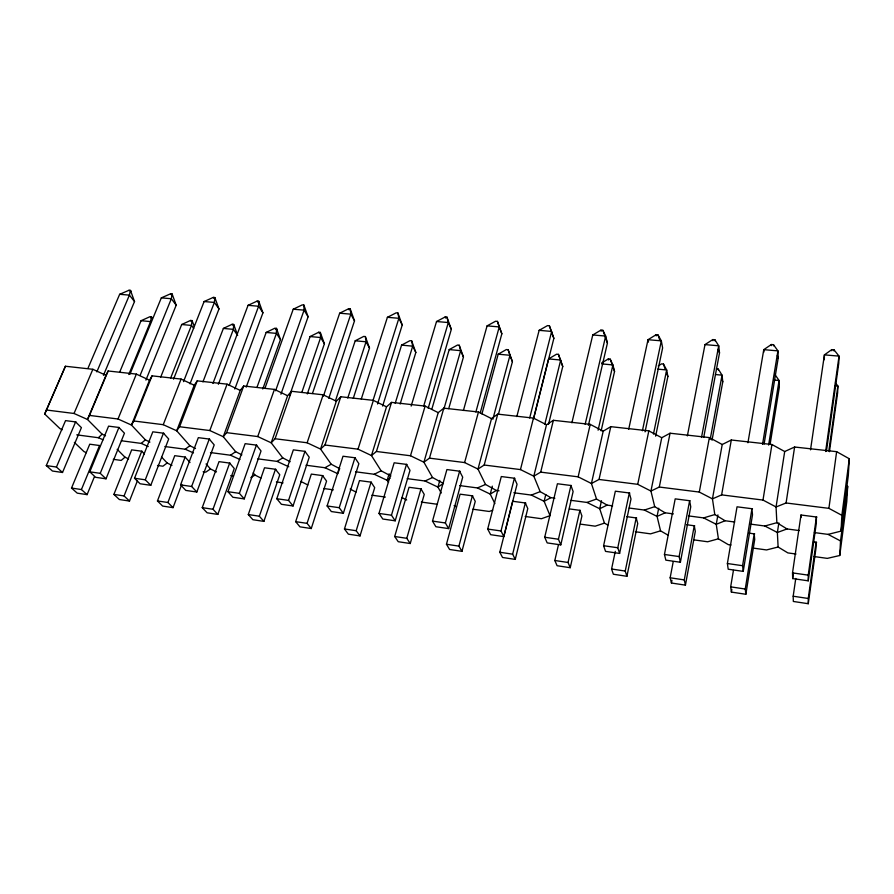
<?xml version="1.0" encoding="UTF-8"?>
<svg xmlns="http://www.w3.org/2000/svg" width="894" height="894" viewBox="0 0 894 894"><rect width="100%" height="100%" fill="white"/><g stroke="black" fill="none" stroke-linecap="round" stroke-linejoin="round"><path stroke-width="1.34" d="M824.324 359.712L824.413 354.873L831.778 349.621L834.001 349.811L839.03 356.125L838.751 363.4L826.425 451.28M218.382 384.275L248.063 305.323L257.137 301.099L258.746 301.244L258.623 306.24L229.177 385.482M831.744 350.75L831.778 349.621M833.968 350.94L834.001 349.811M839.757 555.498L840.528 540.948L847.691 486.146L846.763 501.713L839.757 555.498L827.319 558.381L813.719 556.493M814.389 532.578L828.079 534.388L841.042 531.114L841.869 515.324L849.3 458.767L836.639 451.671L794.61 447.022L784.697 451.526L771.935 444.508L731.303 440.004L722.218 444.508L712.451 498.874L714.798 514.553L725.09 520.744L734.689 522.018M849.3 458.767L848.305 475.642L841.042 531.114M202.949 381.883L223.377 328.422L232.161 324.276L233.692 324.421L233.39 329.361L212.928 383.47M173.548 379.168L204.111 301.546L213.275 297.4L214.839 297.534L214.392 302.429L183.527 381.637M160.674 377.19L181.694 324.511L190.556 320.443L192.042 320.577L191.439 325.427L170.564 378.285M841.869 515.324L828.894 508.351L836.639 451.671M808.243 580.832L808.232 575.144L816.412 516.989L816.334 523.135L808.243 580.832L792.676 578.574L792.52 572.886L800.99 515.011L816.948 517.067M825.62 451.526L839.03 356.125L824.413 354.873L810.523 449.838M808.265 603.718L808.254 598.477L816.11 542.2L816.032 547.866L808.265 603.718L793.336 601.461L793.179 596.22L795.761 578.463M828.839 450.867L837.89 386.018L835.477 382.856M829.431 451.682L837.633 392.745L837.89 386.018L835.331 385.772M792.676 578.574L793.481 573.11M195.507 448.509L189.886 445.693L176.71 430.796L179.593 426.74L209.811 430.539L223.265 436.719L226.629 432.651L257.74 436.563L271.206 442.809L275.073 438.742L307.123 442.776L320.577 449.079L324.98 445.011L358.013 449.168L371.457 455.549L376.43 451.481L410.491 455.761L423.901 462.209L429.466 458.153L464.612 462.567L477.988 469.082L484.202 465.025L520.464 469.585L533.807 476.178L540.691 472.133L578.139 476.837L591.426 483.498L599.025 479.463L637.724 484.324L650.944 491.063L659.303 487.04L699.298 492.069L712.451 498.874L721.626 494.874L762.995 500.07L776.059 506.965L786.083 502.976L794.61 447.022M778.853 522.856L777.367 532.5L778.115 547.016L787.86 552.905L796.018 554.034M784.697 451.526L776.059 506.965L776.864 522.699L787.011 528.946L799.325 530.578M129.887 374.318L161.322 297.87L170.575 293.791L172.095 293.925L171.335 298.73L140.09 375.458M762.995 500.07L771.935 444.508M745.842 594.275L745.25 589.034L754.201 533.852L754.704 539.495L745.842 594.275L731.393 592.096L730.666 586.855L733.426 570.372M768.605 445.067L779.076 380.509L774.819 374.318L774.863 375.346M770.069 444.497L779.333 387.18L779.076 380.509L773.623 379.995M743.227 571.389L742.579 565.701L751.955 508.72L752.502 514.843L743.227 571.389L728.197 569.21L727.392 563.522L737.036 506.809L752.48 508.787M762.537 444.385L777.925 350.873L773.511 344.704L771.354 344.525L763.767 349.655L747.932 442.765M764.091 444.128L778.205 358.081L777.925 350.873L763.767 349.655L763.901 352.057M731.393 592.096L731.851 589.369M717.927 514.866L716.25 524.331L718.407 538.803L728.297 544.636L731.035 545.016M721.626 494.874L731.303 440.004M699.298 492.069L709.378 437.579L670.064 433.221L661.75 437.725L650.944 491.063L654.71 506.674L665.158 512.81L673.405 513.894M685.43 585.145L684.279 579.904L694.258 525.761L695.297 531.394L685.43 585.145L671.439 583.022L670.154 577.781L673.227 561.611M710.171 439.468L722.028 375.156L718.307 369.099L716.295 368.92M712.037 440.239L722.777 381.783L722.028 375.156L715.412 374.541M128.781 374.508L150.561 321.594L151.444 316.834L149.991 316.699L141.062 320.7L119.684 372.15M680.39 562.259L679.138 556.582L689.62 500.718L690.749 506.82L680.39 562.259L665.84 560.147L664.454 554.47L675.193 498.863L690.123 500.785M701.499 437.468L718.709 345.788L714.887 339.754L712.797 339.575L704.997 344.603L687.363 435.903M703.757 437.211L719.514 352.929L718.709 345.788L704.997 344.603M671.439 583.022L671.953 580.284M658.688 508.239L657.068 516.408L660.554 530.846L668.354 535.35M659.303 487.04L670.064 433.221M626.918 576.295L637.735 523.549L636.182 517.928L625.241 571.054L626.918 576.295L613.362 574.239L611.574 568.997L615.295 551.374M655.648 436.16L667.874 376.542L666.667 369.971L663.449 364.048L661.493 363.869L658.207 365.97M653.458 434.048L666.667 369.971L657.671 369.121M619.609 553.431L630.985 499.053L629.32 492.974L617.788 547.754L619.609 553.431L605.54 551.386L603.595 545.72L615.351 491.186L629.801 493.041M645.055 431.858L662.622 347.922L661.325 340.849L658.04 334.959L656.017 334.781L648.016 339.709L628.706 429.254M637.724 484.324L648.832 430.874L610.781 426.661L603.204 431.154L591.426 483.498L596.533 499.042L607.115 505.121L612.636 505.848M642.406 430.774L661.325 340.849L648.016 339.709L648.496 342.067M601.483 500.718L599.718 508.742L604.456 523.135L607.831 525.046M599.025 479.463L610.781 426.661M88.003 368.205L119.662 294.294L128.982 290.282L130.468 290.405L129.406 295.132L96.843 371.87M570.227 567.712L581.916 515.927L579.904 510.329L568.059 562.482L570.227 567.712L557.085 565.723L554.816 560.493L558.515 544.524M601.126 430.897L614.547 371.446L612.915 364.931L610.189 359.131L608.289 358.952L601.561 363.076M598.097 430.182L612.915 364.931L601.83 363.892M560.784 544.882L573.121 491.532L570.942 485.487L558.448 539.227L560.784 544.882L547.173 542.904L544.714 537.249L557.42 483.755L571.411 485.543M588.408 425.343L607.428 343.072L605.663 336.066L602.891 330.299L600.924 330.132L592.767 334.959L571.892 422.817M578.139 476.837L590.23 424.382L553.375 420.303L546.491 424.784L533.807 476.178L540.166 491.644L550.86 497.667L554.883 498.193M585.157 424.292L605.663 336.066L592.767 334.959M545.765 494.561L544.133 501.31L550.034 515.648L541.44 518.721L525.191 516.464M515.257 559.398L527.784 508.552L525.314 502.964L512.642 554.179L515.257 559.398L502.529 557.476L499.802 552.246L512.664 501.266L525.761 503.031M548.48 424.46L562.751 366.506L558.437 354.359L556.582 354.192L548.592 358.907L533.595 418.336M540.691 472.133L553.375 420.303M544.826 424.203L560.706 360.036L548.592 358.907M520.464 469.585L533.461 418.09L497.746 414.134L491.521 418.615L477.988 469.082L485.52 484.47L496.338 490.437L499.031 490.795M503.836 536.612L517.045 484.246L514.396 478.234L501.009 530.969L503.836 536.612L490.65 534.69L487.699 529.058L501.299 476.547L514.855 478.29M533.506 419.029L553.855 338.368L549.385 325.785L547.474 325.617L539.138 330.344L516.821 416.57M529.684 418.001L551.665 331.428L539.138 330.344M492.315 486.146L490.236 494.103L494.896 503.624M484.202 465.025L497.746 414.134M461.952 551.341L475.25 501.378L472.367 495.824L458.901 546.122L461.952 551.341L449.604 549.475L446.452 544.256L460.086 494.17L472.803 495.879M498.45 414.168L512.407 361.701L508.138 349.722L506.339 349.554L498.204 354.18L481.922 413.967M492.84 419.308L509.982 355.287L508.138 349.722M464.612 462.567L478.458 412L443.826 408.167L438.216 412.637L423.901 462.209L432.528 477.519L443.435 483.43L437.937 487.107L425.075 481.006L407.217 478.636M448.665 528.6L462.701 477.184L459.605 471.194L445.38 522.968L448.665 528.6L435.881 526.734L432.495 521.113L446.911 469.562L460.052 471.25M480.257 412.894L501.847 333.797L497.422 321.393L495.567 321.237L487.085 325.874L463.416 410.502M475.865 412.022L499.243 326.925L497.422 321.393M439.814 480.402L437.937 487.107L441.278 493.03M410.234 543.518L424.248 494.427L420.973 488.884L406.781 538.311L410.234 543.518L398.232 541.708L394.69 536.501L409.05 487.286L421.387 488.951M448.721 408.647L463.45 357.019L459.225 345.218L457.482 345.05L449.213 349.588L431.802 409.273M443.837 409.251L460.667 350.66L459.225 345.218M429.466 458.153L443.826 408.167M395.193 520.822L410 470.333L406.479 464.377L391.471 515.212L395.193 520.822L382.8 519.023L378.989 513.424L394.165 462.801L406.915 464.433M428.192 408.279L451.325 329.361L446.955 317.135L445.145 316.979L436.529 321.527L411.173 406.077M423.678 406.099L448.341 322.544L446.955 317.135M410.491 455.761L425.119 406.088L391.538 402.378L386.51 406.837L371.457 455.549L381.112 470.78L390.89 475.988M389.147 473.731L387.169 480.313L388.544 482.492M360.025 535.919L374.698 487.666L371.066 482.157L356.192 530.723L360.025 535.919L348.369 534.165L344.458 528.969L359.489 480.592L371.468 482.212M400.143 404.043L415.833 352.482L411.653 340.826L409.955 340.67L401.574 345.118L382.643 406.066M395.193 403.35L412.704 346.168L411.653 340.826M376.43 451.481L391.538 402.378M343.352 513.29L358.863 463.684L354.952 457.762L339.228 507.703L343.352 513.29L331.328 511.547L327.115 505.959L343.005 456.231L355.376 457.817M377.536 403.999L402.233 325.047L397.908 312.989L396.154 312.844L387.404 317.303L361.288 399.048M373.044 400.344L398.88 318.298L397.908 312.989M358.013 449.168L373.379 400.367L386.51 406.837M339.105 469.831L337.865 473.719L324.969 467.741L306.039 465.226M311.257 528.544L326.567 481.106L322.578 475.619L307.067 523.359L311.257 528.544L299.937 526.834L295.679 521.649L311.324 474.099L322.98 475.664M353.298 398.266L369.501 348.057L365.367 336.557L363.713 336.412L355.209 340.782L335.608 400.344M347.766 398.076L366.048 341.787L365.367 336.557M373.379 400.367L340.793 396.757L336.323 401.205L320.577 449.079L331.205 464.232L339.821 468.747M324.98 445.011L340.793 396.757M293.042 505.982L309.235 457.236L304.955 451.347L288.55 500.416L293.042 505.982L281.387 504.294L276.794 498.729L293.355 449.861L305.357 451.403M328.78 398.366L354.505 320.857L350.224 308.966L348.526 308.821L339.664 313.202L312.453 393.494M307.123 442.776L323.181 394.802L336.323 401.205M323.427 396.076L350.817 314.163L350.224 308.966M263.875 521.381L279.777 474.714L275.464 469.261L259.361 516.207L263.875 521.381L252.879 519.716L248.286 514.553L264.523 467.786L275.844 469.305M307.301 393.941L324.399 343.743L320.309 332.4L318.7 332.255L310.095 336.546L289.734 395.204M301.803 392.477L320.644 337.541L320.309 332.4M275.073 438.742L291.545 391.293L323.181 394.802M291.545 391.293L287.589 395.729L271.206 442.809L282.739 457.873L290.159 461.706M244.23 498.897L261.037 450.978L256.41 445.111L239.38 493.343L244.23 498.897L232.898 497.254L227.97 491.7L245.146 443.67L256.801 445.167M280.94 394.209L308.095 316.778L303.859 305.044L302.206 304.91L293.232 309.212L265.026 388.097M275.609 390.756L304.083 310.14L303.859 305.044M257.74 436.563L274.436 389.404L287.589 395.729M217.823 514.419L234.273 468.512L229.657 463.081L212.995 509.267L217.823 514.419L207.129 512.798L202.234 507.647L219.019 461.639L230.026 463.126M262.769 388.991L280.481 339.552L276.436 328.355L274.86 328.21L266.166 332.434L246.196 387.169M257.092 387.024L276.436 333.395L276.436 328.355M226.629 432.651L243.704 385.996L274.436 389.404M243.704 385.996L240.251 390.421L223.265 436.719L235.658 451.693L241.872 454.856M196.825 492.013L214.202 444.888L209.263 439.066L191.64 486.481L196.825 492.013L185.818 490.415L180.566 484.883L198.323 437.658L209.643 439.11M234.82 389.035L262.937 312.811L258.746 301.244M209.811 430.539L227.087 384.163L240.251 390.421M185.46 457.113L174.755 455.672L157.456 500.942L162.641 506.071L173.045 507.647L181.761 484.414M173.045 507.647L167.916 502.506L185.103 457.069L190.009 462.477M227.087 384.163L197.228 380.855L194.244 385.258L176.71 430.796L163.244 424.684L133.888 420.996L131.463 425.052L145.387 439.859L149.913 442.094M179.593 426.74L197.228 380.855M150.773 485.319L168.698 438.976L163.446 433.188L145.286 479.81L150.773 485.319L140.09 483.766L134.525 478.268L152.818 431.824L163.825 433.232M190.02 383.85L218.985 308.955L214.839 297.534M163.244 424.684L181.08 379.067L194.244 385.258M142.101 451.269L131.675 449.861L113.896 494.404L119.36 499.522L129.485 501.053L137.452 480.726M62.267 429.746L59.987 428.651L44.7 414.023L65.418 366.249L92.864 369.289L106.006 375.346L87.478 419.465L102.106 434.171L105.503 435.836M129.485 501.053L124.076 495.935L141.744 451.213L144.336 453.906M65.418 366.249L44.7 414.023M181.08 379.067L152.058 375.849L149.51 380.229L131.463 425.052L118.008 418.995L89.478 415.419L87.478 419.465L74.034 413.475L46.287 409.988M133.888 420.996L152.058 375.849M106.017 478.815L124.445 433.221L118.913 427.466L100.24 473.339L106.017 478.815L95.636 477.307L89.791 471.831L108.576 426.147L119.282 427.511M145.923 380.095L176.196 305.189L172.095 293.925M99.893 445.57L89.746 444.195L71.52 488.057L77.242 493.153L87.087 494.639L94.462 476.625M118.008 418.995L136.357 374.105L149.51 380.229M87.087 494.639L81.432 489.543L99.547 445.525M89.478 415.419L108.14 370.988L136.357 374.105M62.513 472.49L81.41 427.634L75.61 421.912L56.456 467.037L62.513 472.49L52.411 471.026L46.298 465.584L65.553 420.616L75.956 421.957M103.447 375.324L134.525 301.535L130.468 290.405M74.034 413.475L92.864 369.289M106.006 375.346L108.14 370.988M76.761 434.853L98.396 437.725L102.106 434.171M128.613 458.946L124.992 457.192L121.193 460.421L113.281 459.315M121.372 440.764L141.218 443.402L145.387 439.859M171.972 465.349L167.156 462.991L162.931 466.21L157.512 465.45M164.842 446.531L185.237 449.224L189.886 445.693M390.13 478.111L387.169 480.313L374.284 474.267L355.611 471.797M216.46 471.92L210.47 468.948L205.788 472.155L203.139 471.786M210.481 452.576L230.507 455.225L235.658 451.693M250.845 477.619L254.98 475.072L260.936 478.066M257.83 458.846L277.062 461.393L282.739 457.873M496.338 490.437L490.236 494.103L477.407 487.934L459.739 485.598M324.969 467.741L331.205 464.232M550.86 497.667L544.133 501.31L531.349 495.075L513.838 492.762M374.284 474.267L381.112 470.78M607.115 505.121L599.718 508.742L586.978 502.45L570.931 500.327M425.075 481.006L432.528 477.519M665.158 512.81L657.068 516.408L644.384 510.049L629.197 508.038M477.407 487.934L485.52 484.47M725.09 520.744L716.25 524.331L703.634 517.905L688.525 515.905M492.683 510.15L489.286 511.48L472.848 509.2M531.349 495.075L540.166 491.644M787.011 528.946L777.367 532.5L764.839 526.007L751.128 524.197M586.978 502.45L596.533 499.042M604.456 523.135L595.169 526.175L580.418 524.13M644.384 510.049L654.71 506.674M660.554 530.846L650.553 533.852L635.343 531.74M703.634 517.905L714.798 514.553M718.407 538.803L707.646 541.775L693.912 539.875M764.839 526.007L776.864 522.699M778.115 547.016L766.538 549.944L752.882 548.056M131.25 291.388L128.982 290.282M119.662 294.294L129.406 295.132L134.525 301.535M161.322 297.87L171.335 298.73L176.196 305.189M204.111 301.546L214.392 302.429L218.985 308.955M248.063 305.323L258.623 306.24L262.937 312.811M293.232 309.212L304.083 310.14L308.095 316.778M339.664 313.202L350.817 314.163L354.505 320.857M387.404 317.303L398.88 318.298L402.233 325.047M436.529 321.527L448.341 322.544L451.325 329.361M487.085 325.874L499.243 326.925L501.847 333.797M150.728 317.627L152.181 317.761L151.444 316.834M275.486 329.16L277.051 329.305M141.062 320.7L150.561 321.594M181.694 324.511L191.439 325.427L193.73 328.456M223.377 328.422L233.39 329.361L237.692 335.473M266.166 332.434L276.436 333.395L280.481 339.552M310.095 336.546L320.644 337.541L324.399 343.743M355.209 340.782L366.048 341.787L369.501 348.057M401.574 345.118L412.704 346.168L415.833 352.482M449.213 349.588L460.667 350.66L463.45 357.019M498.204 354.18L509.982 355.287L512.407 361.701M786.083 502.976L828.894 508.351M569.467 508.921L580.362 510.396M626.772 516.654L636.662 517.995M686.681 524.744L694.739 525.828M748.982 533.148L754.704 533.919M813.417 541.842L816.624 542.278M230.775 475.619L233.49 475.999M276.38 481.944L283.052 482.872M323.74 488.515L333.35 489.845M371.87 495.198L385.37 497.064M421.331 502.059L437.3 504.272M46.298 465.584L56.456 467.037M89.791 471.831L100.24 473.339M134.525 478.268L145.286 479.81M180.566 484.883L191.64 486.481M227.97 491.7L239.38 493.343M276.794 498.729L288.55 500.416M327.115 505.959L339.228 507.703M378.989 513.424L391.471 515.212M432.495 521.113L445.38 522.968M487.699 529.058L501.009 530.969M544.714 537.249L558.448 539.227M603.595 545.72L617.788 547.754M664.454 554.47L679.138 556.582M727.392 563.522L742.579 565.701M792.52 572.886L808.232 575.144M71.52 488.057L81.432 489.543M113.896 494.404L124.076 495.935M157.456 500.942L167.916 502.506M202.234 507.647L212.995 509.267M248.286 514.553L259.361 516.207M295.679 521.649L307.067 523.359M344.458 528.969L356.192 530.723M394.69 536.501L406.781 538.311M446.452 544.256L458.901 546.122M499.802 552.246L512.642 554.179M554.816 560.493L568.059 562.482M611.574 568.997L625.241 571.054M670.154 577.781L684.279 579.904M730.666 586.855L745.25 589.034M793.179 596.22L808.254 598.477M98.396 437.725L103.089 439.792M141.218 443.402L148.27 446.531M185.237 449.224L193.462 452.923M230.507 455.225L239.894 459.494M277.062 461.393L288.796 466.78M86.338 452.699L83.913 451.537L74.37 442.407M425.119 406.088L438.216 412.637M478.458 412L491.521 418.615M300.719 481.363L307.838 484.984M533.461 418.09L546.491 424.784M350.124 489.052L356.013 492.102M590.23 424.382L603.204 431.154M828.079 534.388L840.528 540.948M402.009 497.567L406.692 500.025M648.832 430.874L661.75 437.725M454.085 505.68L456.409 506.92M709.378 437.579L722.218 444.508M117.159 449.324L124.992 457.192M161.579 457.057L167.156 462.991M206.078 463.975L210.47 468.948M253.203 472.915L254.98 475.072M192.042 320.577L194.378 326.5M170.575 293.791L171.313 294.785M190.556 320.443L191.249 321.371M213.275 297.4L213.979 298.406M232.161 324.276L232.82 325.215M233.692 324.421L237.279 334.211M257.137 301.099L257.796 302.116M318.7 332.255L319.27 333.216M348.526 308.821L349.096 309.849M445.145 316.979L445.614 318.029M777.277 355.633L778.205 358.081M718.161 349.308L719.514 352.929M721.804 379.19L722.777 381.783M659.56 339.608L658.04 334.959M665.047 368.887L663.449 364.048M666.466 372.709L667.874 376.542M607.428 343.072L602.891 330.299M614.547 371.446L610.189 359.131M553.855 338.368L549.385 325.785M562.751 366.506L558.437 354.359M600.924 330.132L601.204 331.216M608.289 358.952L608.546 359.958M656.017 334.781L656.218 335.876M712.797 339.575L712.92 340.681M714.887 339.754L715.01 340.86M718.307 369.099L718.43 370.127M771.354 344.525L771.41 345.632M773.511 344.704L773.556 345.822M800.99 515.011L801.013 517.47"/></g></svg>
